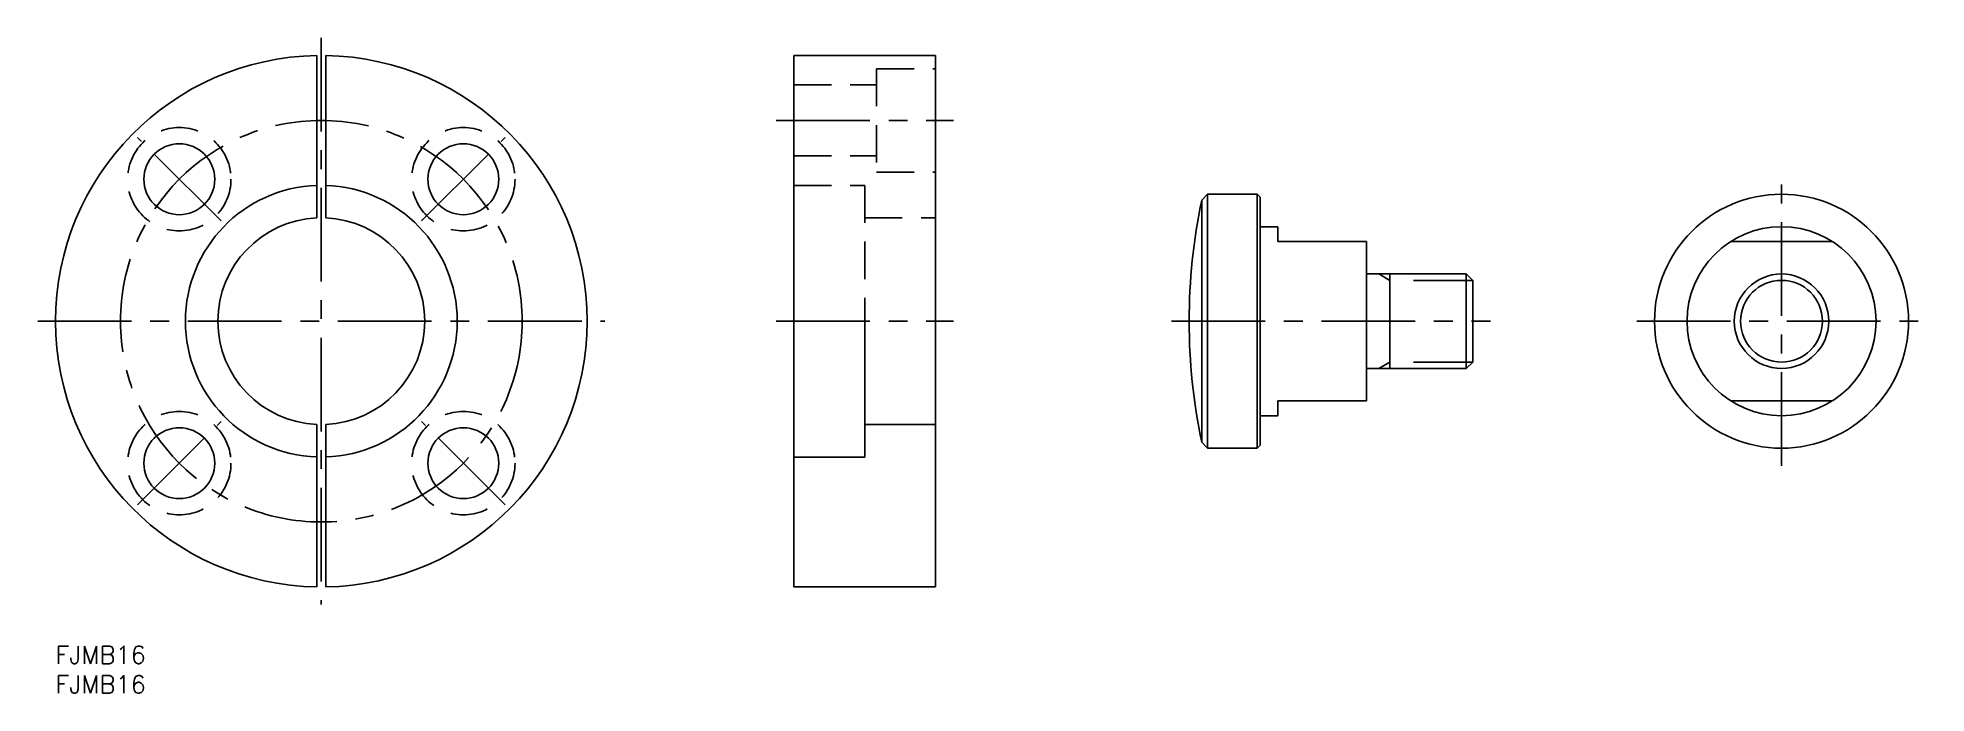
# Model space of a CAD drawing. Extents: x -3 to 317, y -8 to 103.
import ezdxf

# ---------------------------------------------------------------- set-up
doc = ezdxf.new("R2010")
doc.units = 0
doc.header["$LTSCALE"] = 0.5
doc.linetypes.add('CENTER', pattern=[50.8, 31.75, -6.35, 6.35, -6.35])
doc.linetypes.add('DASHED', pattern=[19.05, 12.7, -6.35])
for name, color, linetype in [('MSM_CENTER', 1, 'CENTER'), ('MSM_CONTINUOUS', 7, 'CONTINUOUS'), ('MSM_DASHED', 4, 'DASHED'), ('MSM_NARROW', 5, 'CONTINUOUS'), ('MSM_PART_NUMBER', 7, 'CONTINUOUS')]:
    doc.layers.add(name, color=color, linetype=linetype)
doc.styles.get("Standard").update_dxf_attribs({"font": 'txt.shx', "height": 3, "bigfont": 'bigfont.shx'})

# ---------------------------------------------------------------- blocks, each defined once
blk = doc.blocks.new('*U21')
at = {"layer": 'MSM_PART_NUMBER'}
blk.add_text('FJMB16', height=3, dxfattribs=at).set_placement((0, -3))
blk = doc.blocks.new('*U22')
at = {"layer": 'MSM_PART_NUMBER'}
blk.add_text('FJMB16', height=3, dxfattribs=at).set_placement((0, -8))

msp = doc.modelspace()

# ---------------------------------------------------------------- linework, layer by layer
at = {"layer": 'MSM_CENTER'}
for p, q in [((45, 103), (45, 7)), ((45.75, 99.99), (45.75, 72.48)), ((122, 89), (152, 89)), ((28.03, 71.97), (13.89, 86.11)), ((61.97, 71.97), (76.11, 86.11)), ((292.19, 30.5), (292.19, 79.5)), ((-3, 55), (93, 55)), ((122, 55), (152, 55)), ((188.91, 55), (242.91, 55)), ((267.69, 55), (316.69, 55)), ((13.89, 23.89), (28.03, 38.03)), ((45.75, 37.52), (45.75, 10.01)), ((76.11, 23.89), (61.97, 38.03))]:
    msp.add_line(p, q, dxfattribs=at)
msp.add_circle((45, 55), 34, dxfattribs=at)
at = {"layer": 'MSM_CONTINUOUS'}
for p, q in [((44.25, 99.99), (44.25, 72.48)), ((45.75, 99.99), (45.75, 72.48)), ((125, 100), (125, 10)), ((125, 100), (149, 100)), ((149, 100), (149, 10)), ((195.04, 76.5), (194.04, 75.5)), ((194.04, 75.5), (194.04, 34.5)), ((203.41, 76.5), (195.04, 76.5)), ((195.04, 76.5), (195.04, 33.5)), ((203.91, 76), (203.41, 76.5)), ((203.41, 76.5), (203.41, 33.5)), ((203.91, 76), (203.91, 34)), ((206.91, 71), (204.11, 71)), ((206.91, 71), (206.91, 68.5)), ((206.91, 68.5), (221.91, 68.5)), ((221.91, 68.5), (221.91, 41.5)), ((283.6, 68.5), (300.77, 68.5)), ((221.91, 63), (238.83, 63)), ((225.91, 47), (225.91, 63)), ((238.83, 47), (238.83, 63)), ((238.83, 63), (239.91, 61.92)), ((239.91, 48.08), (239.91, 61.92)), ((125, 55), (125, 55)), ((137, 55), (137, 32)), ((239.91, 48.08), (238.83, 47)), ((221.91, 47), (238.83, 47)), ((204.11, 39), (206.91, 39)), ((206.91, 41.5), (206.91, 39)), ((221.91, 41.5), (206.91, 41.5)), ((300.77, 41.5), (283.6, 41.5)), ((44.25, 37.52), (44.25, 10.01)), ((45.75, 37.52), (45.75, 10.01)), ((137, 37.5), (149, 37.5)), ((125, 32), (137, 32)), ((194.04, 34.5), (195.04, 33.5)), ((195.04, 33.5), (203.41, 33.5)), ((203.41, 33.5), (203.91, 34)), ((125, 10), (149, 10))]:
    msp.add_line(p, q, dxfattribs=at)
for centre, radius in [((20.96, 79.04), 6), ((69.04, 79.04), 6), ((292.19, 55), 21.5), ((292.19, 55), 16), ((292.19, 55), 8), ((20.96, 30.96), 6), ((69.04, 30.96), 6)]:
    msp.add_circle(centre, radius, dxfattribs=at)
for centre, radius, start, end in [((45, 55), 45, 90.955, 269.045), ((45, 55), 45, 270.955, 89.045), ((45, 55), 23, 91.8687, 268.1313), ((45, 55), 23, 271.8687, 88.1313), ((291.91, 55), 100, 168.1705, 191.8295), ((45, 55), 17.5, 92.4563, 267.5437), ((45, 55), 17.5, 272.4563, 87.5437), ((204.11, 71.2), 0.2, 180, 270), ((204.11, 38.8), 0.2, 90, 180)]:
    msp.add_arc(centre, radius, start, end, dxfattribs=at)
at = {"layer": 'MSM_DASHED'}
for p, q in [((139, 97.75), (139, 80.25)), ((139, 97.75), (149, 97.75)), ((125, 95), (139, 95)), ((125, 83), (139, 83)), ((139, 80.25), (149, 80.25)), ((125, 78), (137, 78)), ((137, 78), (137, 55)), ((137, 72.5), (149, 72.5))]:
    msp.add_line(p, q, dxfattribs=at)
for centre in [(20.96, 79.04), (69.04, 79.04), (20.96, 30.96), (69.04, 30.96)]:
    msp.add_circle(centre, 8.75, dxfattribs=at)
at = {"layer": 'MSM_NARROW'}
for p, q in [((224.04, 63), (225.91, 61.92)), ((229.91, 61.92), (239.91, 61.92)), ((224.04, 47), (225.91, 48.08)), ((229.91, 48.08), (239.91, 48.08))]:
    msp.add_line(p, q, dxfattribs=at)
msp.add_circle((292.19, 55), 6.92, dxfattribs=at)

# ---------------------------------------------------------------- block references
at = {"layer": 'MSM_CONTINUOUS'}
for name in ['*U21', '*U22']:
    msp.add_blockref(name, (0, 0), dxfattribs=at)

doc.saveas('drawing.dxf')
